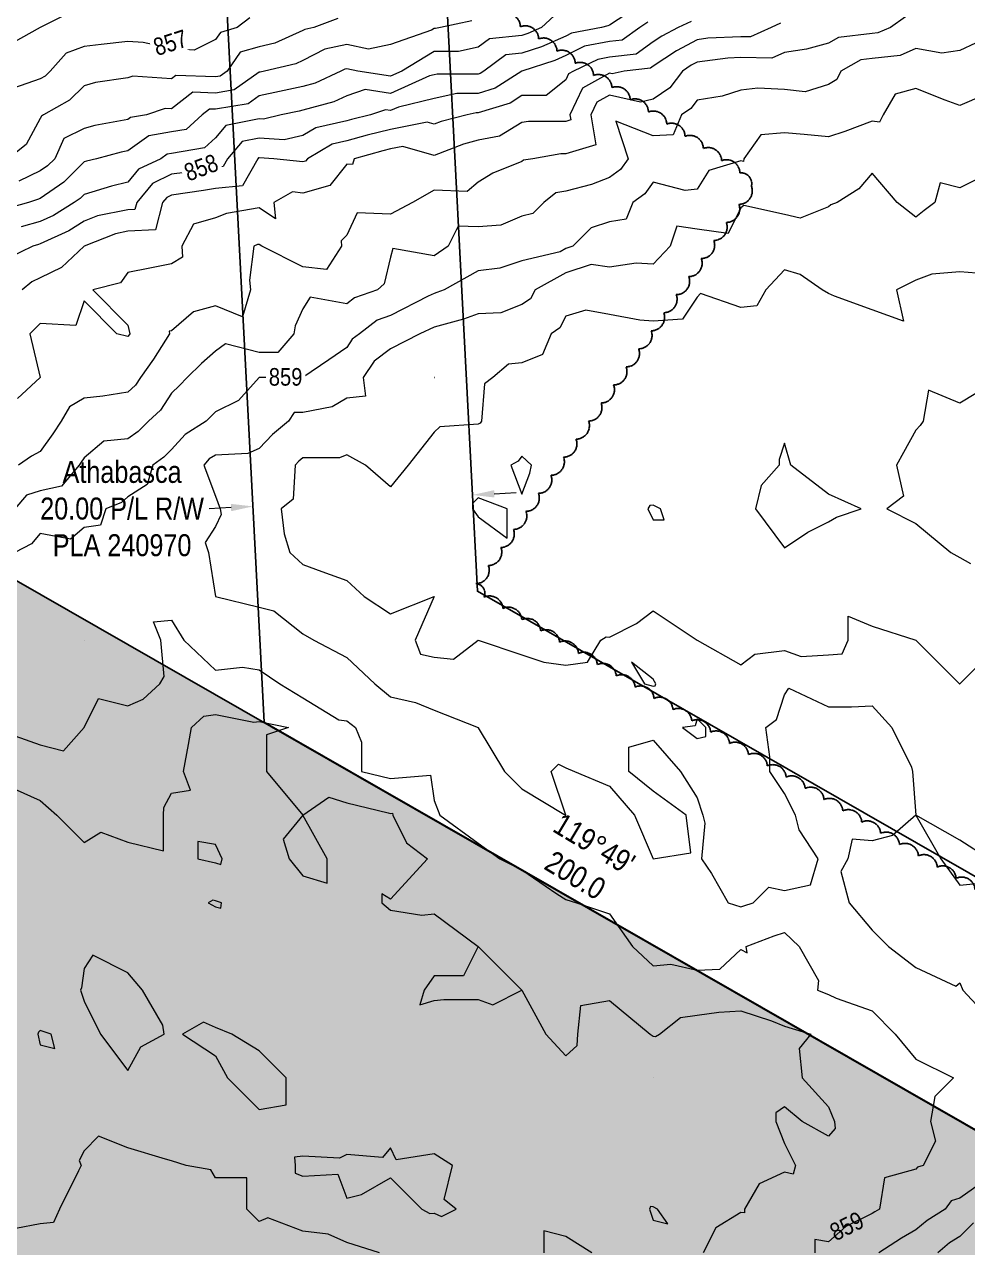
# Model space of a CAD drawing. Extents: x 532589 to 538856, y 6045658 to 6049082.
# Drawn here: x 536781 to 537209, y 6047352 to 6047909 of the extents above; entities that cross this region are included whole.
import ezdxf

# ---------------------------------------------------------------- set-up
doc = ezdxf.new("R2010")
doc.units = 0
doc.header["$LTSCALE"] = 5
doc.header["$PDSIZE"] = 0.5
doc.linetypes.add('0', pattern=[1, 1, 0])
doc.layers.get('Defpoints').update_dxf_attribs({"color": 9})
doc.layers.add('C-TOPO-MAJR', color=7, linetype='Continuous', lineweight=15, true_color=0xd3aa5f)
doc.layers.add('C-TOPO-MINR', color=7, linetype='Continuous', lineweight=13, true_color=0xe9d5af)
doc.layers.add('C-TOPO-MAJR-TEXT', color=7, linetype='Continuous', true_color=0x644b1b)
for name, color, linetype in [('F-RW', 190, 'Continuous'), ('L-BD', 7, 'Continuous'), ('P-PROPOSED', 10, 'Continuous'), ('P-PROPOSED-H', 21, 'Continuous'), ('T-BUSH', 110, '0')]:
    doc.layers.add(name, color=color, linetype=linetype)
doc.layers.add('F-RW-T', color=190, linetype='Continuous', lineweight=9)
doc.styles.add('80CG', font='ARIALN.TTF', dxfattribs={"height": 10})
doc.styles.add('80L', font='ARIALN.TTF', dxfattribs={"height": 10})
doc.styles.get("Standard").update_dxf_attribs({"font": 'ARIALN.TTF'})
doc.dimstyles.new('Compass 5 000', dxfattribs={"dimscale": 5, "dimtxt": 9, "dimasz": 2, "dimexe": 0.2, "dimexo": 0.0625, "dimgap": 0.5, "dimtad": 0, "dimtih": 1, "dimtoh": 1, "dimzin": 0, "dimdsep": 46, "dimtxsty": '80CG', "dimcen": 0.1, "dimse1": 1, "dimse2": 1, "dimclrd": 256, "dimclrt": 256, "dimaunit": 1, "dimadec": 4, "dimazin": 0, "dimtfac": 0.06, "dimtofl": 0, "dimtmove": 0, "dimatfit": 1, "dimfxl": 0.2, "dimtolj": 1, "dimtzin": 0, "dimlwd": -1, "dimarcsym": 0})

# ---------------------------------------------------------------- blocks, each defined once
blk = doc.blocks.new('*D571')
at = {"layer": 'Defpoints', "color": 0, "transparency": 16777216}
for p in [(536983.93, 6047700.84), (536884.17, 6047695.63), (536884.5, 6047689.37)]:
    blk.add_point(p, dxfattribs=at)
at = {"layer": 'F-RW-T', "transparency": 16777216}
for p, q in [((536994.25, 6047695.1), (537004.23, 6047695.62)), ((536874.51, 6047688.85), (536864.52, 6047688.33))]:
    blk.add_line(p, q, dxfattribs=at)
for points in [[(536994.16, 6047696.76), (536994.33, 6047693.43), (536984.26, 6047694.58)], [(536874.42, 6047690.52), (536874.6, 6047687.19), (536884.5, 6047689.37)]]:
    blk.add_solid(points, dxfattribs=at)
at = {"layer": 'F-RW-T', "transparency": 16777216, "insert": (536824.99, 6047688.33), "char_height": 10, "attachment_point": 5, "style": '80CG'}
blk.add_mtext('\\A1;Athabasca\\P20.00 P/L R/W\\PPLA 240970', dxfattribs=at)

msp = doc.modelspace()

# ---------------------------------------------------------------- hatches: boundary and pattern name
at = {"layer": 'P-PROPOSED-H'}
h = msp.add_hatch(color=256, dxfattribs=at)
h.dxf.hatch_style = 1
h.paths.add_polyline_path([(536616.85, 6047747.295), (537483.99, 6047250.258), (537240.418, 6046813.855), (536373.158, 6047310.681)])

# ---------------------------------------------------------------- linework, layer by layer
at = {"layer": 'C-TOPO-MAJR', "color": 9, "true_color": 0xbfbfbf, "flags": 128}
for points, elevation in [([(537064.091, 6047909.676), (537060.378, 6047907.262), (537052.376, 6047901.483), (537046.596, 6047900.864), (537035.304, 6047898.646), (537026.688, 6047894.432), (537021.788, 6047892.254), (537006.779, 6047887.354), (536994.632, 6047879.593), (536986.871, 6047877.178), (536977.138, 6047877.178), (536966.963, 6047874.98), (536950.609, 6047871), (536947.054, 6047869.397), (536944.74, 6047869.76), (536938.006, 6047867.446), (536929.279, 6047865.313), (536927.146, 6047864.731), (536913.136, 6047861.548), (536907.238, 6047858.078), (536898.706, 6047856.07), (536887.329, 6047856.829), (536879.587, 6047855.28), (536872.913, 6047847.537), (536870.961, 6047843.997), (536867.421, 6047843.652), (536853.735, 6047841.316), (536847.513, 6047840.427), (536838.842, 6047836.3), (536831.703, 6047827.629), (536830.846, 6047824.388), (536827.604, 6047824.23), (536813.791, 6047821.534), (536807.696, 6047819.096), (536800.71, 6047814.706), (536787.788, 6047808.743), (536786.991, 6047808.518), (536784.466, 6047807.721), (536773.259, 6047802.341)], 4290), ([(536883.002, 6047911.59), (536877.375, 6047907.262), (536869.683, 6047905.001), (536867.421, 6047901.733), (536857.836, 6047896.939), (536847.513, 6047897.652), (536834.529, 6047900.338), (536827.604, 6047900.89), (536815.517, 6047899.441), (536807.696, 6047898.504), (536799.498, 6047895.552), (536792.21, 6047887.354), (536789.999, 6047885.143), (536787.788, 6047883.893), (536775.586, 6047879.648)], 4285), ([(537216.81, 6047876.407), (537205.863, 6047871.716), (537199.222, 6047874.086), (537185.954, 6047879.392), (537176.521, 6047876.879), (537171.026, 6047867.446), (537169.366, 6047864.125), (537166.046, 6047864.599), (537153.689, 6047859.895), (537146.138, 6047857.492), (537135.19, 6047858.485), (537126.229, 6047859.3), (537115.445, 6047858.322), (537107.744, 6047847.537), (537107.566, 6047846.292), (537106.321, 6047846.541), (537091.773, 6047842.177), (537086.413, 6047833.605), (537080.98, 6047833.062), (537066.504, 6047836.919), (537062.633, 6047831.501), (537057.214, 6047827.629), (537054.181, 6047820.044), (537046.596, 6047818.779), (537038.303, 6047816.014), (537030.009, 6047807.721), (537026.688, 6047806.614), (537024.197, 6047805.23), (537006.779, 6047801.085), (536996.825, 6047797.767), (536986.871, 6047796.521), (536971.39, 6047787.812), (536968.17, 6047786.605), (536966.963, 6047786.28), (536964.116, 6047784.966), (536947.054, 6047776.142), (536940.929, 6047774.029), (536933.001, 6047767.904), (536929.634, 6047765.416), (536927.146, 6047761.683), (536919.035, 6047756.107), (536907.238, 6047747.996), (536887.329, 6047747.996), (536877.85, 6047737.567), (536867.421, 6047732.357), (536865.286, 6047730.222), (536863.151, 6047728.087), (536853.595, 6047722.005), (536847.513, 6047715.206), (536844, 6047711.692), (536838.982, 6047708.179), (536836.455, 6047699.329), (536827.604, 6047693.703), (536824.758, 6047691.117), (536817.65, 6047688.271), (536815.167, 6047680.8), (536807.696, 6047679.731), (536801.574, 6047674.485), (536787.788, 6047677.071), (536783.806, 6047672.344), (536776.173, 6047668.363)], 4295), ([(536769.208, 6047587.401), (536787.788, 6047580.938), (536798.328, 6047578.189), (536807.696, 6047588.729), (536814.329, 6047602.005), (536827.604, 6047598.683), (536834.529, 6047601.713), (536842.08, 6047608.638), (536844.192, 6047611.958), (536842.537, 6047628.546), (536839.219, 6047636.839), (536847.513, 6047637.594), (536853.042, 6047628.546), (536867.421, 6047614.924), (536879.744, 6047616.222), (536887.329, 6047615.01), (536896.698, 6047608.638), (536907.238, 6047602.237), (536923.524, 6047592.351), (536927.146, 6047591.795), (536931.13, 6047588.729), (536933.789, 6047582.086), (536933.789, 6047568.821), (536947.054, 6047565.637), (536965.23, 6047567.088), (536966.963, 6047555.549), (536969.453, 6047548.913), (536986.871, 6047536.241), (536996.825, 6047529.004), (537006.779, 6047524.029), (537022.701, 6047513.082), (537026.688, 6047510.519), (537031.665, 6047509.096), (537046.596, 6047504.116), (537057.136, 6047489.188), (537066.504, 6047480.337), (537074.469, 6047481.223), (537086.413, 6047478.467), (537096.736, 6047478.864), (537106.321, 6047487.764), (537109.167, 6047486.341), (537108.811, 6047489.188), (537121.423, 6047493.994), (537126.229, 6047495.522), (537132.865, 6047489.188), (537141.711, 6047473.706), (537141.157, 6047469.279), (537146.138, 6047467.287), (537149.759, 6047465.658), (537166.046, 6047459.911), (537176.586, 6047449.371), (537185.954, 6047437.994), (537203.016, 6047429.463), (537194.485, 6047420.932), (537192.587, 6047409.554), (537194.801, 6047400.708), (537189.276, 6047389.646), (537186.721, 6047388.88), (537185.954, 6047387.834), (537171.733, 6047383.959), (537169.367, 6047369.738), (537167.254, 6047368.53), (537166.046, 6047367.745), (537154.101, 6047361.774), (537146.138, 6047354.805), (537140.016, 6047355.951), (537140.016, 6047349.829)], 4295)]:
    msp.add_lwpolyline(points, dxfattribs=dict(at, elevation=elevation))
at = {"layer": 'C-TOPO-MINR', "color": 254, "true_color": 0xd9d9d9, "flags": 128}
for points, elevation in [([(536801.059, 6047913.899), (536787.79, 6047907.262), (536787.789, 6047907.262), (536787.788, 6047907.261), (536775.045, 6047900.097)], 4284), ([(537058.058, 6047915.708), (537046.596, 6047908.258), (537045.83, 6047908.028), (537042.974, 6047907.262), (537029.361, 6047904.589), (537026.688, 6047903.281), (537015.662, 6047898.38), (537006.779, 6047895.48), (536999.406, 6047894.728), (536989.466, 6047887.354), (536987.883, 6047886.342), (536986.871, 6047886.028), (536968.289, 6047886.028), (536966.963, 6047885.741), (536964.831, 6047885.222), (536947.054, 6047877.204), (536935.48, 6047879.02), (536927.146, 6047876.156), (536921.216, 6047873.376), (536907.238, 6047869.599), (536905.467, 6047869.217), (536897.279, 6047867.446), (536889.225, 6047865.55), (536887.329, 6047865.677), (536872.214, 6047862.653), (536867.421, 6047857.092), (536862.445, 6047852.514), (536847.513, 6047849.964), (536845.44, 6047849.61), (536842.537, 6047847.537), (536832.42, 6047842.722), (536827.604, 6047836.873), (536820.21, 6047835.024), (536807.696, 6047831.315), (536805.854, 6047829.472), (536803.173, 6047827.629), (536793.725, 6047821.692), (536787.788, 6047818.952), (536779.027, 6047816.481)], 4289), ([(537021.473, 6047912.477), (537015.737, 6047907.262), (537009.536, 6047904.506), (537006.779, 6047903.606), (536992.032, 6047902.102), (536986.871, 6047898.273), (536977.964, 6047896.261), (536966.963, 6047896.261), (536952.249, 6047887.354), (536947.054, 6047885.011), (536932.121, 6047887.354), (536927.146, 6047888.46), (536926.241, 6047888.259), (536924.493, 6047887.354), (536912.745, 6047881.847), (536907.238, 6047880.359), (536896.619, 6047878.064), (536887.329, 6047876.055), (536882.273, 6047872.502), (536867.421, 6047870.026), (536864.742, 6047870.125), (536861.363, 6047867.446), (536854.149, 6047860.809), (536847.513, 6047859.676), (536837.144, 6047857.906), (536827.604, 6047851.094), (536824.587, 6047850.555), (536813.379, 6047847.537), (536808.833, 6047846.401), (536807.696, 6047846.064), (536798.48, 6047836.845), (536787.788, 6047829.496), (536786.517, 6047828.9), (536782.357, 6047827.629), (536771.064, 6047824.445)], 4288), ([(536923.164, 6047911.245), (536912.216, 6047907.262), (536908.143, 6047906.357), (536907.238, 6047905.889), (536894.44, 6047900.151), (536887.329, 6047898.479), (536878.732, 6047895.951), (536872.78, 6047887.354), (536869.633, 6047885.142), (536867.421, 6047884.773), (536849.426, 6047885.441), (536847.513, 6047883.923), (536829.818, 6047885.141), (536827.604, 6047884.366), (536812.889, 6047882.161), (536807.696, 6047880.719), (536801.059, 6047874.083), (536789.319, 6047867.446), (536788.298, 6047866.935), (536787.788, 6047865.787), (536781.348, 6047853.978), (536773.191, 6047847.537)], 4286), ([(537124.377, 6047909.114), (537120.103, 6047907.262), (537110.691, 6047902.892), (537106.321, 6047902.996), (537091.391, 6047902.284), (537086.413, 6047901.646), (537077.122, 6047896.645), (537066.504, 6047889.566), (537065.22, 6047888.639), (537053.231, 6047887.354), (537047.88, 6047886.07), (537046.596, 6047886.359), (537034.394, 6047879.647), (537028.584, 6047867.446), (537028.963, 6047865.17), (537026.688, 6047864.495), (537009.73, 6047864.495), (537006.779, 6047863.983), (536996.556, 6047857.761), (536986.871, 6047855.886), (536980.234, 6047854.175), (536966.963, 6047848.958), (536952.585, 6047853.068), (536947.054, 6047851.961), (536943.499, 6047851.092), (536930.463, 6047847.537), (536929.799, 6047844.884), (536927.146, 6047845.049), (536919.405, 6047835.37), (536907.238, 6047831.896), (536902.458, 6047832.409), (536893.965, 6047827.629), (536894.795, 6047820.164), (536887.329, 6047825.14), (536872.398, 6047822.653), (536867.421, 6047820.663), (536857.465, 6047817.677), (536852.198, 6047807.721), (536852.491, 6047802.743), (536847.513, 6047799.757), (536837.555, 6047797.771), (536827.604, 6047795.778), (536824.286, 6047791.131), (536811.673, 6047787.812), (536827.604, 6047771.881), (536828.508, 6047767.904), (536828.157, 6047767.352), (536827.604, 6047766.579), (536822.632, 6047767.904), (536807.696, 6047782.84), (536803.964, 6047771.637), (536787.788, 6047772.589), (536785.446, 6047770.246), (536783.103, 6047767.904), (536787.784, 6047748), (536787.783, 6047747.996), (536777.36, 6047738.515)], 4292), ([(537181.15, 6047912.067), (537174.343, 6047907.262), (537168.599, 6047904.71), (537166.046, 6047904.418), (537150.731, 6047902.669), (537146.138, 6047900.096), (537136.183, 6047897.309), (537126.229, 6047895.885), (537120.403, 6047893.18), (537106.321, 6047893.515), (537100.44, 6047893.235), (537086.413, 6047891.437), (537083.758, 6047890.008), (537079.777, 6047887.354), (537074.089, 6047879.77), (537066.504, 6047874.613), (537060.724, 6047873.226), (537046.596, 6047876.405), (537040.816, 6047873.226), (537038.063, 6047867.446), (537040.338, 6047853.795), (537026.688, 6047849.75), (537024.475, 6047849.75), (537011.746, 6047847.537), (537007.515, 6047846.802), (537006.779, 6047846.213), (536993.506, 6047840.903), (536986.871, 6047836.817), (536981.896, 6047832.604), (536966.963, 6047833.202), (536957.008, 6047827.629), (536947.054, 6047822.27), (536931.926, 6047822.849), (536927.146, 6047812.696), (536924.658, 6047810.209), (536924.804, 6047807.721), (536917.903, 6047797.055), (536907.238, 6047798.39), (536888.572, 6047807.721), (536887.329, 6047808.549), (536886.619, 6047808.431), (536884.843, 6047807.721), (536882.905, 6047792.237), (536883.348, 6047787.812), (536879.669, 6047775.565), (536867.421, 6047780.574), (536857.466, 6047777.859), (536847.513, 6047769.23), (536846.343, 6047769.074), (536846.609, 6047767.904), (536839.217, 6047756.291), (536833.294, 6047747.996), (536831.018, 6047744.582), (536827.604, 6047741.357), (536816.229, 6047739.463), (536807.696, 6047738.567), (536801.059, 6047734.725), (536797.217, 6047728.087), (536793.567, 6047722.308), (536787.788, 6047714.307), (536783.805, 6047712.162), (536777.832, 6047708.179)], 4293), ([(536983.957, 6047910.177), (536969.802, 6047907.262), (536967.486, 6047906.739), (536966.963, 6047906.739), (536965.637, 6047905.937), (536947.054, 6047899.471), (536937.101, 6047897.308), (536927.146, 6047899.52), (536917.192, 6047897.308), (536907.238, 6047892.158), (536903.921, 6047890.671), (536889.816, 6047887.354), (536887.771, 6047886.912), (536887.329, 6047886.817), (536875.953, 6047878.822), (536867.421, 6047877.4), (536857.084, 6047877.783), (536847.513, 6047870.192), (536844.563, 6047870.395), (536836.137, 6047867.446), (536828.849, 6047866.201), (536827.604, 6047865.313), (536812.522, 6047862.62), (536807.696, 6047861.321), (536798.507, 6047856.726), (536794.424, 6047847.537), (536791.106, 6047844.219), (536787.788, 6047841.938), (536778.046, 6047837.371)], 4287), ([(537083.817, 6047909.858), (537077.881, 6047907.262), (537070.486, 6047903.281), (537066.504, 6047900.627), (537058.798, 6047895.061), (537046.596, 6047893.753), (537041.247, 6047892.703), (537030.309, 6047887.354), (537027.973, 6047886.069), (537026.688, 6047883.37), (537017.84, 6047876.293), (537006.779, 6047876.293), (537001.381, 6047872.844), (536986.871, 6047868.329), (536985.987, 6047868.329), (536981.898, 6047867.446), (536970.025, 6047864.384), (536966.963, 6047863.18), (536963.645, 6047864.128), (536947.054, 6047860.809), (536936.389, 6047858.203), (536927.146, 6047855.682), (536920.509, 6047854.174), (536909.229, 6047847.537), (536908.344, 6047846.431), (536907.238, 6047846.115), (536893.974, 6047847.537), (536887.329, 6047847.981), (536886.96, 6047847.907), (536886.641, 6047847.537), (536879.809, 6047835.15), (536867.421, 6047833.942), (536862.029, 6047833.021), (536847.513, 6047830.948), (536845.264, 6047829.877), (536843.413, 6047827.629), (536840.106, 6047815.128), (536827.604, 6047814.519), (536821.916, 6047813.409), (536807.696, 6047807.721), (536807.696, 6047807.721), (536807.695, 6047807.721), (536797.472, 6047798.037), (536787.788, 6047793.388), (536784.02, 6047791.58), (536779.59, 6047787.812)], 4291), ([(537212.973, 6047900.152), (537205.863, 6047896.786), (537197.718, 6047895.499), (537185.954, 6047897.676), (537178.808, 6047894.5), (537166.046, 6047893.043), (537160.94, 6047892.46), (537151.824, 6047887.354), (537149.929, 6047883.562), (537146.138, 6047881.23), (537135.599, 6047877.984), (537126.229, 6047878.969), (537114.066, 6047879.609), (537106.321, 6047878.644), (537097.788, 6047875.978), (537086.413, 6047874.08), (537083.569, 6047870.289), (537079.387, 6047867.446), (537075.629, 6047858.321), (537066.504, 6047857.924), (537049.437, 6047864.605), (537055.128, 6047847.537), (537051.572, 6047842.561), (537046.596, 6047839.006), (537038.359, 6047835.866), (537026.688, 6047832.822), (537022.264, 6047832.053), (537016.736, 6047827.629), (537011.757, 6047822.651), (537006.779, 6047821.341), (536997.195, 6047817.305), (536986.871, 6047816.478), (536977.748, 6047816.844), (536973.185, 6047807.721), (536966.963, 6047803.393), (536948.104, 6047806.671), (536947.054, 6047802.738), (536944.209, 6047790.658), (536941.081, 6047787.812), (536930.72, 6047784.238), (536927.146, 6047781.477), (536910.554, 6047784.496), (536907.238, 6047779.287), (536903.616, 6047771.526), (536903.044, 6047767.904), (536895.861, 6047759.373), (536887.329, 6047759.373), (536872.016, 6047763.309), (536867.421, 6047759.941), (536861.022, 6047754.395), (536854.622, 6047747.996), (536851.067, 6047744.441), (536847.513, 6047740.886), (536842.393, 6047733.207), (536836.974, 6047728.087), (536832.29, 6047723.402), (536827.604, 6047720.122), (536816.745, 6047719.038), (536807.696, 6047711.499), (536806.411, 6047709.464), (536805.483, 6047708.179), (536797.441, 6047698.526), (536787.788, 6047696.381), (536781.532, 6047694.527), (536776.265, 6047688.271)], 4294), ([(537214.712, 6047838.688), (537205.863, 6047834.264), (537197.013, 6047836.478), (537194.49, 6047827.629), (537189.688, 6047823.895), (537185.954, 6047820.991), (537177.418, 6047827.629), (537166.046, 6047840.899), (537159.922, 6047833.753), (537150.119, 6047827.629), (537147.243, 6047826.523), (537146.138, 6047825.638), (537133.338, 6047820.52), (537126.229, 6047822.101), (537107.742, 6047826.208), (537106.321, 6047825.142), (537100.512, 6047813.529), (537086.413, 6047815.543), (537077.288, 6047816.846), (537074.246, 6047807.721), (537066.504, 6047799.523), (537058.762, 6047799.979), (537046.596, 6047798.239), (537038.301, 6047799.425), (537026.688, 6047795.555), (537012.75, 6047787.812), (537010.76, 6047783.832), (537006.779, 6047781.178), (536997.223, 6047777.461), (536986.871, 6047777.029), (536980.235, 6047774.54), (536966.963, 6047770.966), (536960.328, 6047767.904), (536947.054, 6047760.978), (536939.589, 6047755.461), (536934.613, 6047747.996), (536935.679, 6047739.463), (536927.146, 6047738.564), (536920.51, 6047734.723), (536907.238, 6047732.069), (536903.256, 6047732.069), (536900.603, 6047728.087), (536893.363, 6047722.053), (536887.329, 6047715.644), (536882.135, 6047713.374), (536867.421, 6047712.704), (536864.656, 6047710.944), (536862.182, 6047708.179), (536867.421, 6047693.96), (536869.634, 6047688.271), (536870.076, 6047685.616), (536867.421, 6047680.303), (536862.83, 6047672.954), (536864.28, 6047668.363), (536867.42, 6047648.456), (536867.419, 6047648.454), (536867.421, 6047648.451), (536867.429, 6047648.446), (536887.329, 6047643.471), (536893.974, 6047641.81), (536907.238, 6047631.391), (536912.216, 6047628.546), (536927.146, 6047620.583), (536939.945, 6047608.638), (536947.054, 6047602.782), (536958.431, 6047600.106), (536966.963, 6047596.693), (536986.867, 6047588.729), (536986.871, 6047588.721), (536998.826, 6047568.821), (537006.779, 6047560.867), (537026.68, 6047548.913), (537026.688, 6047548.909), (537026.712, 6047548.888), (537026.691, 6047548.913), (537026.688, 6047548.937), (537020.046, 6047568.821), (537023.37, 6047572.138), (537026.688, 6047570.48), (537030.669, 6047568.821), (537046.596, 6047562.186), (537057.972, 6047548.913), (537066.501, 6047529.007), (537066.48, 6047529.004), (537066.504, 6047528.999), (537066.509, 6047528.999), (537066.529, 6047529.004), (537083.57, 6047531.847), (537081.435, 6047548.913), (537066.504, 6047559.775), (537055.445, 6047568.821), (537055.445, 6047579.88), (537066.504, 6047583.045), (537078.948, 6047568.821), (537086.413, 6047556.881), (537089.068, 6047548.913), (537090.034, 6047545.291), (537088.403, 6047529.004), (537093.054, 6047522.363), (537100.637, 6047509.096), (537106.321, 6047507.202), (537107.692, 6047507.725), (537112.005, 6047509.096), (537119.12, 6047516.205), (537126.229, 6047514.624), (537137.993, 6047517.24), (537141.451, 6047529.004), (537132.856, 6047542.286), (537131.202, 6047548.913), (537126.229, 6047558.858), (537119.59, 6047568.821), (537119.59, 6047575.46), (537117.693, 6047588.729), (537122.495, 6047592.463), (537126.229, 6047603.654), (537128.224, 6047606.643), (537146.138, 6047598.161), (537156.614, 6047598.161), (537166.046, 6047598.685), (537175.006, 6047588.729), (537183.96, 6047570.815), (537184.42, 6047568.821), (537185.952, 6047548.915), (537185.951, 6047548.913), (537175.334, 6047539.624), (537166.046, 6047537.3), (537156.995, 6047538.055), (537154.989, 6047529.004), (537151.829, 6047523.313), (537155.569, 6047509.096), (537166.046, 6047496.653), (537173.511, 6047489.188), (537185.954, 6047479.707), (537204.053, 6047471.089), (537205.863, 6047472.597), (537207.284, 6047469.279), (537225.747, 6047449.395)], 4296), ([(537213.521, 6047795.471), (537205.863, 6047796.11), (537193.195, 6047795.053), (537185.954, 6047792.237), (537177.108, 6047787.812), (537180.272, 6047773.587), (537166.046, 6047778.763), (537148.977, 6047784.973), (537146.138, 6047786.283), (537143.298, 6047787.812), (537133.256, 6047794.84), (537126.229, 6047797.004), (537117.695, 6047787.812), (537113.561, 6047780.573), (537106.321, 6047779.85), (537087.942, 6047786.283), (537086.413, 6047784.499), (537079.776, 6047774.541), (537066.504, 6047773.592), (537060.379, 6047774.03), (537046.596, 6047776.612), (537035.876, 6047778.624), (537026.688, 6047775.87), (537024.033, 6047770.559), (537020.051, 6047767.904), (537016.148, 6047758.535), (537006.779, 6047754.633), (537000.654, 6047754.122), (536993.506, 6047747.996), (536989.714, 6047745.153), (536988.4, 6047728.087), (536987.735, 6047727.223), (536986.871, 6047726.762), (536969.451, 6047725.599), (536966.963, 6047723.113), (536955.018, 6047708.179), (536947.054, 6047698.223), (536935.675, 6047708.179), (536927.146, 6047712.772), (536923.829, 6047711.497), (536907.238, 6047711.497), (536905.428, 6047709.988), (536903.725, 6047708.179), (536902.813, 6047692.695), (536897.285, 6047688.271), (536898.709, 6047676.892), (536901.265, 6047668.363), (536907.238, 6047662.934), (536915.767, 6047659.833), (536927.146, 6047655.697), (536935.109, 6047648.454), (536947.054, 6047640.489), (536966.957, 6047648.449), (536958.255, 6047628.546), (536960.63, 6047622.213), (536966.963, 6047620.807), (536975.67, 6047619.838), (536986.871, 6047628.54), (536986.879, 6047628.538), (537006.779, 6047621.909), (537016.731, 6047618.594), (537026.688, 6047617.17), (537036.64, 6047618.593), (537042.619, 6047628.546), (537045.067, 6047630.075), (537046.596, 6047629.966), (537058.922, 6047636.129), (537066.504, 6047641.817), (537086.407, 6047628.546), (537086.413, 6047628.543), (537086.42, 6047628.539), (537106.321, 6047617.347), (537112.72, 6047622.147), (537126.229, 6047623.766), (537133.696, 6047621.079), (537146.138, 6047621.909), (537152.359, 6047622.324), (537155.19, 6047628.546), (537155.19, 6047639.402), (537166.046, 6047634.83), (537185.946, 6047628.546), (537185.954, 6047628.497), (537205.814, 6047608.638), (537205.863, 6047608.613), (537205.871, 6047608.629), (537205.872, 6047608.638), (537215.816, 6047618.593)], 4297), ([(536966.963, 6047747.999), (536966.953, 6047747.996), (536966.957, 6047747.99), (536966.963, 6047747.972), (536967.011, 6047747.947), (536966.987, 6047747.996), (536966.963, 6047747.999)], 4297), ([(537213.196, 6047740.662), (537205.863, 6047736.387), (537191.637, 6047742.313), (537189.264, 6047728.087), (537187.94, 6047726.102), (537185.954, 6047724.116), (537180.265, 6047713.869), (537177.105, 6047708.179), (537180.268, 6047693.957), (537172.671, 6047688.271), (537185.954, 6047681.636), (537201.886, 6047668.363), (537205.863, 6047666.153), (537210.835, 6047663.39)], 4298), ([(537149.87, 6047684.538), (537161.079, 6047688.271), (537146.138, 6047694.906), (537129.069, 6047708.179), (537126.229, 6047718.139), (537123.743, 6047710.665), (537123.743, 6047708.179), (537115.61, 6047698.89), (537112.958, 6047688.271), (537126.229, 6047670.569), (537136.849, 6047677.651), (537146.138, 6047682.296), (537149.87, 6047684.538)], 4298), ([(537010.399, 6047704.56), (537011.204, 6047708.179), (537006.779, 6047712.161), (537005.048, 6047709.91), (537001.805, 6047708.179), (537006.779, 6047694.896), (537010.399, 6047704.56)], 4298), ([(537000.154, 6047674.988), (537000.154, 6047688.271), (536986.871, 6047693.246), (536984.383, 6047690.759), (536984.383, 6047688.271), (536986.871, 6047684.652), (537000.154, 6047674.988)], 4298), ([(537069.818, 6047688.271), (537066.504, 6047689.928), (537064.975, 6047689.8), (537064.018, 6047688.271), (537066.504, 6047683.298), (537071.477, 6047683.298), (537069.818, 6047688.271)], 4298), ([(536807.698, 6047628.544), (536807.701, 6047628.546), (536807.696, 6047628.549), (536807.691, 6047628.551), (536807.688, 6047628.546), (536807.696, 6047628.544), (536807.698, 6047628.544)], 4296), ([(537067.407, 6047607.735), (537067.672, 6047608.638), (537066.504, 6047610.844), (537056.556, 6047618.586), (537062.532, 6047608.638), (537066.504, 6047607.593), (537067.407, 6047607.735)], 4297), ([(536775.848, 6047560.853), (536787.788, 6047555.547), (536795.253, 6047548.913), (536807.696, 6047536.469), (536815.349, 6047541.26), (536827.604, 6047536.59), (536843.782, 6047532.735), (536843.782, 6047548.913), (536844.001, 6047552.424), (536847.513, 6047558.861), (536856.049, 6047560.285), (536852.943, 6047568.821), (536855.166, 6047581.076), (536856.559, 6047588.729), (536862.226, 6047593.924), (536867.421, 6047594.702), (536884.844, 6047591.215), (536887.329, 6047591.57), (536900.596, 6047588.729), (536890.643, 6047585.416), (536890.643, 6047568.821), (536907.238, 6047548.915), (536918.948, 6047557.11), (536927.146, 6047554.488), (536946.004, 6047549.963), (536947.054, 6047549.711), (536947.922, 6047549.78), (536948.052, 6047548.913), (536954.354, 6047536.304), (536963.899, 6047529.004), (536947.054, 6047510.755), (536943.073, 6047513.078), (536943.073, 6047509.096), (536947.054, 6047505.779), (536961.273, 6047503.406), (536966.963, 6047504.118), (536986.859, 6047489.2), (536986.871, 6047489.196), (536986.873, 6047489.188), (537006.779, 6047469.282), (537006.783, 6047469.279), (537006.784, 6047469.274), (537017.642, 6047449.371), (537026.688, 6047439.419), (537031.924, 6047444.135), (537032.215, 6047449.371), (537033.655, 6047462.312), (537046.596, 6047464.593), (537065.083, 6047449.371), (537066.504, 6047448.423), (537067.552, 6047448.323), (537069.347, 6047449.371), (537078.947, 6047456.836), (537086.413, 6047457.904), (537096.365, 6047459.327), (537106.321, 6047459.991), (537120.259, 6047455.341), (537126.229, 6047452.882), (537138.169, 6047449.371), (537132.864, 6047442.737), (537134.193, 6047429.463), (537146.138, 6047416.189), (537148.98, 6047409.554), (537149.279, 6047406.413), (537146.138, 6047402.92), (537134.197, 6047409.554), (537126.229, 6047416.193), (537122.248, 6047413.536), (537122.248, 6047409.554), (537126.229, 6047399.591), (537131.202, 6047389.646), (537130.206, 6047385.669), (537126.229, 6047386.586), (537114.706, 6047381.261), (537107.984, 6047369.738), (537107.984, 6047368.075), (537106.321, 6047368.203), (537094.944, 6047361.206), (537089.253, 6047349.829)], 4294), ([(537090.394, 6047588.729), (537086.413, 6047592.711), (537085.508, 6047589.634), (537079.771, 6047588.729), (537086.413, 6047583.751), (537090.394, 6047584.748), (537090.394, 6047588.729)], 4296), ([(536918.297, 6047517.945), (536918.297, 6047529.004), (536907.238, 6047548.908), (536898.192, 6047538.05), (536901.018, 6047529.004), (536907.238, 6047521.351), (536918.297, 6047517.945)], 4294), ([(537216.72, 6047518.146), (537219.137, 6047529.004), (537205.863, 6047537.533), (537185.958, 6047548.909), (537197.333, 6047529.004), (537205.863, 6047517.059), (537216.72, 6047518.146)], 4296), ([(536869.91, 6047526.515), (536870.485, 6047529.004), (536867.421, 6047535.643), (536859.453, 6047536.972), (536859.453, 6047529.004), (536867.421, 6047527.272), (536869.91, 6047526.515)], 4294), ([(536869.904, 6047506.613), (536870.26, 6047509.096), (536867.421, 6047509.959), (536866.318, 6047510.199), (536864.112, 6047509.096), (536867.421, 6047507.291), (536869.904, 6047506.613)], 4293), ([(536834.242, 6047469.279), (536827.604, 6047477.245), (536811.683, 6047485.201), (536807.696, 6047479.221), (536806.525, 6047470.45), (536806.037, 6047469.279), (536807.696, 6047464.301), (536815.161, 6047449.371), (536827.604, 6047432.788), (536833.458, 6047443.518), (536844.187, 6047449.371), (536843.526, 6047453.357), (536834.242, 6047469.279)], 4294), ([(536993.509, 6047462.641), (537006.771, 6047469.279), (536986.871, 6047489.18), (536980.233, 6047475.917), (536966.963, 6047475.917), (536962.366, 6047469.279), (536960.325, 6047462.641), (536966.963, 6047464.683), (536971.231, 6047465.011), (536986.871, 6047465.011), (536993.509, 6047462.641)], 4294), ([(536899.581, 6047417.211), (536899.581, 6047429.463), (536887.329, 6047441.714), (536874.889, 6047449.371), (536867.421, 6047452.359), (536861.991, 6047454.801), (536852.496, 6047449.371), (536867.421, 6047439.411), (536872.848, 6047429.463), (536887.329, 6047414.981), (536899.581, 6047417.211)], 4294), ([(536792.766, 6047449.371), (536787.788, 6047451.03), (536786.992, 6047450.167), (536786.682, 6047449.371), (536787.788, 6047444.392), (536794.429, 6047442.729), (536792.766, 6047449.371)], 4294), ([(537066.51, 6047429.457), (537066.529, 6047429.463), (537066.504, 6047429.465), (537066.497, 6047429.47), (537066.496, 6047429.463), (537066.504, 6047429.455), (537066.51, 6047429.457)], 4293), ([(536942.082, 6047349.829), (536927.146, 6047354.606), (536918.617, 6047358.359), (536907.238, 6047359.782), (536891.306, 6047365.761), (536887.329, 6047364.054), (536881.645, 6047369.738), (536881.645, 6047383.962), (536867.421, 6047383.962), (536865.328, 6047387.553), (536854.154, 6047389.646), (536847.513, 6047391.637), (536844.67, 6047392.489), (536827.604, 6047397.612), (536814.323, 6047402.928), (536807.696, 6047396.288), (536805.485, 6047391.857), (536806.452, 6047389.646), (536805.209, 6047387.159), (536796.498, 6047369.738), (536793.847, 6047363.678), (536787.788, 6047363.1), (536776.639, 6047360.978)], 4294), ([(536971.385, 6047374.16), (536975.26, 6047389.646), (536966.963, 6047394.886), (536949.541, 6047392.133), (536947.054, 6047397.604), (536943.437, 6047393.263), (536927.146, 6047394.622), (536923.829, 6047392.963), (536907.238, 6047393.837), (536903.446, 6047393.438), (536903.618, 6047389.646), (536903.618, 6047386.027), (536907.238, 6047384.668), (536923.164, 6047385.664), (536927.146, 6047374.71), (536933.779, 6047376.371), (536947.054, 6047383.963), (536961.28, 6047369.738), (536964.974, 6047367.749), (536966.963, 6047367.843), (536970.278, 6047366.422), (536976.914, 6047369.738), (536971.385, 6047374.16)], 4293), ([(537214.646, 6047380.863), (537205.863, 6047374.714), (537202.034, 6047373.566), (537199.228, 6047369.738), (537191.06, 6047364.632), (537185.954, 6047360.256), (537179.319, 6047356.465), (537169.11, 6047349.829)], 4296), ([(537066.504, 6047370.843), (537065.26, 6047370.982), (537064.846, 6047369.738), (537066.504, 6047364.759), (537073.146, 6047363.096), (537068.495, 6047369.738), (537066.504, 6047370.843)], 4294), ([(537212.084, 6047363.516), (537205.863, 6047357.294), (537201.269, 6047354.423), (537195.909, 6047349.829)], 4297), ([(537038.642, 6047349.829), (537026.688, 6047357.298), (537016.727, 6047359.79), (537016.727, 6047349.829)], 4294)]:
    msp.add_lwpolyline(points, dxfattribs=dict(at, elevation=elevation))
at = {"layer": 'T-BUSH', "flags": 128}
msp.add_lwpolyline([(536864.647, 6048001.709, -0.520567), (536872.967, 6047996.17, -0.5205671), (536881.287, 6047990.632, -0.5205671), (536889.607, 6047985.093, -0.5205671), (536897.927, 6047979.555, -0.5205671), (536906.247, 6047974.017, -0.5205671), (536914.567, 6047968.478, -0.5205671), (536922.887, 6047962.94, -0.5205671), (536931.207, 6047957.401, -0.5205671), (536939.527, 6047951.863, -0.5205671), (536947.848, 6047946.325, -0.5205671), (536956.168, 6047940.786, -0.5205671), (536964.488, 6047935.248, -0.5205671), (536972.808, 6047929.709, -0.5205671), (536981.128, 6047924.171, -0.5205671), (536989.448, 6047918.633, -0.5205671), (536997.768, 6047913.094, -0.5205671), (537006.088, 6047907.556, -0.5205671), (537014.408, 6047902.017, -0.5205671), (537022.728, 6047896.479, -0.5205671), (537031.048, 6047890.941, -0.5205671), (537039.368, 6047885.402, -0.5205671), (537047.688, 6047879.864, -0.5205671), (537056.009, 6047874.325, -0.5205671), (537064.329, 6047868.787, -0.5205671), (537072.649, 6047863.249, -0.5205671), (537080.969, 6047857.71, -0.5205671), (537089.289, 6047852.172, -0.5205671), (537097.609, 6047846.633, -0.5205671), (537105.929, 6047841.095, -0.5205671), (537111.148, 6047834.965, -0.5205671), (537105.453, 6047826.751, -0.5205671), (537099.758, 6047818.537, -0.5205671), (537094.063, 6047810.324, -0.5205671), (537088.368, 6047802.11, -0.5205671), (537082.673, 6047793.896, -0.5205671), (537076.978, 6047785.683, -0.5205671), (537071.283, 6047777.469, -0.5205671), (537065.588, 6047769.255, -0.5205671), (537059.893, 6047761.042, -0.5205671), (537054.198, 6047752.828, -0.5205671), (537048.503, 6047744.614, -0.5205671), (537042.807, 6047736.401, -0.5205671), (537037.112, 6047728.187, -0.5205671), (537031.417, 6047719.973, -0.5205671), (537025.722, 6047711.76, -0.5205671), (537020.027, 6047703.546, -0.5205671), (537014.332, 6047695.332, -0.5205671), (537008.637, 6047687.119, -0.5205671), (537002.942, 6047678.905, -0.5205671), (536997.247, 6047670.691, -0.5205671), (536991.552, 6047662.478, -0.5205671), (536985.857, 6047654.264, -0.5205671), (536989.582, 6047648.094, -0.5205671), (536998.169, 6047642.979, -0.5205671), (537006.756, 6047637.864, -0.5205671), (537015.343, 6047632.749, -0.5205671), (537023.93, 6047627.634, -0.5205671), (537032.517, 6047622.519, -0.5205671), (537041.103, 6047617.404, -0.5205671), (537049.69, 6047612.289, -0.5205671), (537058.277, 6047607.174, -0.5205671), (537066.864, 6047602.059, -0.5205671), (537075.451, 6047596.944, -0.5205671), (537084.038, 6047591.829, -0.5205671), (537092.624, 6047586.713, -0.5205671), (537101.211, 6047581.598, -0.5205671), (537109.798, 6047576.483, -0.5205671), (537118.385, 6047571.368, -0.5205671), (537126.972, 6047566.253, -0.5205671), (537135.559, 6047561.138, -0.5205671), (537144.146, 6047556.023, -0.5205671), (537152.732, 6047550.908, -0.5205671), (537161.319, 6047545.793, -0.5205671), (537169.906, 6047540.678, -0.5205671), (537178.493, 6047535.563, -0.5205671), (537187.08, 6047530.448, -0.5205671), (537195.667, 6047525.333, -0.5205671), (537204.253, 6047520.218, -0.5205671), (537212.84, 6047515.103, -0.5205671), (537221.427, 6047509.988, -0.5205671), (537230.014, 6047504.873, -0.5205671), (537238.601, 6047499.758, -0.5205671), (537247.188, 6047494.643, -0.5205671), (537255.774, 6047489.527, -0.5205671), (537264.361, 6047484.412, -0.5205671), (537272.948, 6047479.297, -0.5205671), (537281.535, 6047474.182, -0.5205671), (537290.122, 6047469.067, -0.5205671), (537298.709, 6047463.952, -0.5205671), (537307.296, 6047458.837, -0.5205671), (537315.882, 6047453.722, -0.5205671), (537324.469, 6047448.607, -0.5205671), (537333.056, 6047443.492, -0.5205671), (537341.643, 6047438.377, -0.5205671), (537350.23, 6047433.262, -0.5205671), (537358.817, 6047428.147, -0.5205671), (537367.403, 6047423.032, -0.5205671), (537375.99, 6047417.917, -0.5205671), (537384.577, 6047412.802, -0.5205671), (537393.164, 6047407.687, -0.5205671), (537401.751, 6047402.572, -0.5205671), (537410.338, 6047397.457, -0.5205671), (537418.924, 6047392.341, -0.5205671), (537427.511, 6047387.226, -0.5205671), (537435.35, 6047385.187, -0.5205671), (537440.627, 6047393.676, -0.5205671), (537445.904, 6047402.164, -0.5205671), (537451.181, 6047410.652, -0.5205671), (537456.458, 6047419.141, -0.5205671), (537461.735, 6047427.629, -0.5205671), (537467.012, 6047436.117, -0.5205671), (537472.289, 6047444.605, -0.5205671), (537477.565, 6047453.094, -0.5205671), (537482.842, 6047461.582, -0.5205671), (537488.119, 6047470.07, -0.5205671), (537493.396, 6047478.559, -0.5205671), (537498.673, 6047487.047, -0.5205671), (537503.95, 6047495.535, -0.5205671), (537509.227, 6047504.024, -0.5205671), (537514.504, 6047512.512, -0.5205671), (537519.781, 6047521, -0.5205671), (537525.058, 6047529.488, -0.5205671), (537530.335, 6047537.977, -0.5205671), (537535.612, 6047546.465, -0.5205671), (537540.889, 6047554.953, -0.5205671), (537546.166, 6047563.442, -0.5205671), (537551.443, 6047571.93, -0.5205671), (537556.72, 6047580.418, -0.5205671), (537561.997, 6047588.907, -0.5205671), (537567.274, 6047597.395, -0.5205671), (537572.551, 6047605.883, -0.5205671), (537577.828, 6047614.371, -0.5205671), (537583.105, 6047622.86, -0.5205671), (537588.382, 6047631.348, -0.3603223), (537590.592, 6047638.81, -0.3603223)], format="xyb", dxfattribs=at)

# ---------------------------------------------------------------- texts
at = {"layer": 'C-TOPO-MAJR-TEXT', "linetype": 'Continuous', "lineweight": -3, "insert": (537154.521, 6047361.984, 4295), "char_height": 8, "width": 14.95585, "attachment_point": 5, "rotation": 26.55806, "bg_fill": 1, "box_fill_scale": 1.182, "bg_fill_color": 21, "bg_fill_transparency": 0}
msp.add_mtext('859', dxfattribs=at)
at = {"layer": 'L-BD', "color": 5, "insert": (537042.293, 6047540.196), "char_height": 9.9949, "width": 39.15225, "attachment_point": 2, "rotation": 328.9361, "style": '80L'}
msp.add_mtext("119°49' \\P200.0", dxfattribs=at)

# ---------------------------------------------------------------- dimensions: what is measured, and where the dimension line sits
at = {"layer": 'F-RW-T', "color": 3}
dim = msp.add_linear_dim(base=(536884.498, 6047689.374), p1=(536983.934, 6047700.838), p2=(536884.171, 6047695.634), angle=182.98567, text='Athabasca\\P20.00 P/L R/W\\PPLA 240970', dimstyle='Compass 5 000', dxfattribs=at)
dim.commit()
dim.dimension.update_dxf_attribs({"geometry": '*D571', "text_midpoint": (536824.985, 6047688.332), "dimtype": 161})

# ---------------------------------------------------------------- next in the draw order: texts
at = {"layer": 'C-TOPO-MAJR-TEXT', "linetype": 'Continuous', "lineweight": -3, "char_height": 8, "attachment_point": 5, "bg_fill": 3, "box_fill_scale": 1.181818, "bg_fill_color": 256, "bg_fill_true_color": 13158600, "bg_fill_transparency": 0}
for s, insert, width, rotation in [('857', (536846.945, 6047900.271, 4285), 14.93402, 17.82576), ('858', (536860.928, 6047843.471, 4290), 14.95585, 20.55365)]:
    msp.add_mtext(s, dxfattribs=dict(at, insert=insert, width=width, rotation=rotation))
at = {"layer": 'C-TOPO-MAJR-TEXT', "linetype": 'Continuous', "lineweight": -3, "insert": (536899.343, 6047748.241, 4295), "char_height": 8, "width": 14.95585, "attachment_point": 5, "bg_fill": 3, "box_fill_scale": 1.181818, "bg_fill_color": 256, "bg_fill_true_color": 13158600, "bg_fill_transparency": 0}
msp.add_mtext('859', dxfattribs=at)

# ---------------------------------------------------------------- next in the draw order: linework, layer by layer
at = {"layer": 'F-RW', "flags": 128}
msp.add_lwpolyline([(538856.362, 6047048.307), (538772.278, 6047093.08), (538094.885, 6047487.184), (537971.291, 6047551.077), (537421, 6047401.782), (536986.543, 6047650.81), (536968.488, 6047996.965), (537298.379, 6048508.415), (537214.43, 6048562.563), (536867.045, 6048023.992), (536889.617, 6047591.222), (537407.222, 6047294.535), (537959.939, 6047444.488), (538809.946, 6046961.139)], dxfattribs=at)
at = {"layer": 'P-PROPOSED'}
msp.add_lwpolyline([(536616.85, 6047747.295), (537483.99, 6047250.258), (537240.418, 6046813.855), (536373.158, 6047310.681)], close=True, dxfattribs=at)

doc.saveas('drawing.dxf')
